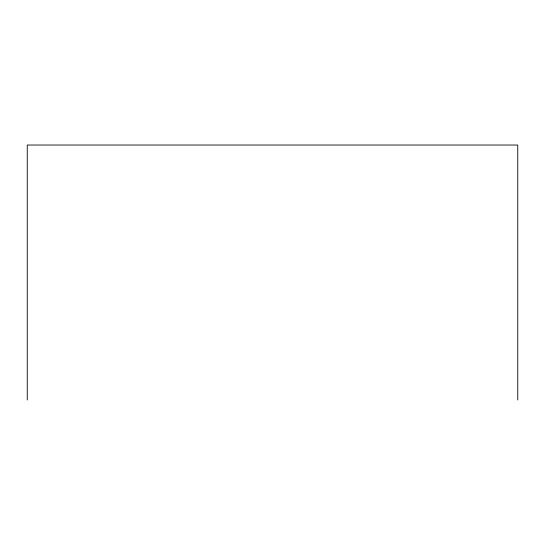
<?xml version="1.0" encoding="UTF-8"?>
<svg xmlns="http://www.w3.org/2000/svg" width="545" height="545" viewBox="0 0 545 545"><rect width="100%" height="100%" fill="white"/><g stroke="black" fill="none" stroke-linecap="round" stroke-linejoin="round"><path stroke-width="0.82" d="M517.75 399.969L517.75 145.031L27.25 145.031L27.25 399.969"/></g></svg>
